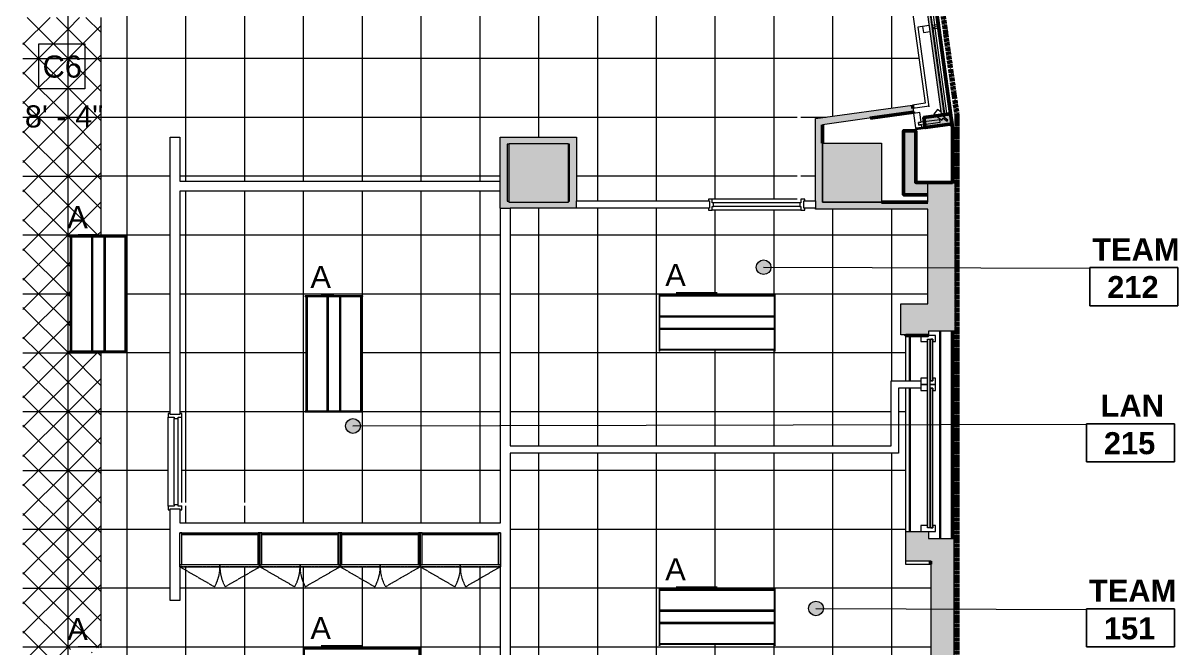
# Model space of a CAD drawing. Header units: inches. Extents: x 842 to 2283, y -56 to 1824.
# Drawn here: x 1799.1 to 2270.3, y 337.1 to 592 of the extents above; entities that cross this region are included whole.
import ezdxf

# ---------------------------------------------------------------- set-up
doc = ezdxf.new("R2010")
doc.units = ezdxf.units.IN
doc.header["$MEASUREMENT"] = 0
for name, pattern in [('Dash', [0.25, 0.125, -0.125]), ('Hidden', [0.28125, 0.1875, -0.09375]), ('IMPORT-Orbis_BB$0$TI_Grid_E957150$0$PROPERTY _2_', [1.546875, 1.3125, -0.046875, 0.046875, -0.046875, 0.046875, -0.046875])]:
    doc.linetypes.add(name, pattern=pattern)
for name, color, linetype, lineweight in [('A-AREA-IDEN', 2, 'Continuous', 9), ('A-CLNG', 13, 'Continuous', 13), ('A-CLNG-IDEN', 151, 'Continuous', 9), ('A-CLNG-PATT', 13, 'Continuous', 13), ('A-DOOR', 31, 'Continuous', 13), ('A-GLAZ-CURT', 52, 'Continuous', 9), ('A-WALL', 113, 'Continuous', 9), ('A-WALL-PATT', 111, 'Continuous', 13), ('E-LITE-EQPM', 33, 'Continuous', 9), ('E-LITE-EQPM-IDEN', 33, 'Continuous', 9), ('I-WALL', 2, 'Continuous', 13), ('Orbis - Background_dwg', 8, 'Continuous', 9), ('Orbis_BB$0$A-Flor-Spcl', 7, 'Continuous', 9), ('Orbis_BB$0$A-Glaz-Assm', 10, 'Continuous', 20), ('Orbis_BB$0$A-Glaz-Assm-Blow', 250, 'Continuous', 13), ('Orbis_BB$0$A-Glaz-Assm-Glaz', 10, 'Continuous', 20), ('Orbis_BB$0$A-Wall-Exst', 7, 'Continuous', 9), ('Orbis_BB$0$TI_ARCH-02_E957150$0$A-Wall-Blow', 90, 'Continuous', 30), ('Orbis_BB$0$TI_Grid_E957150$0$C-Prop', 130, 'IMPORT-Orbis_BB$0$TI_Grid_E957150$0$PROPERTY _2_', 70), ('Orbis_BB$0$TI_Grid_E957150$0$S-P2-WALL-CONC', 50, 'Continuous', 50), ('Q-CASE', 31, 'Continuous', 9), ('Q-CASE-HDLN', 31, 'Dash', 9), ('S-COLS', 52, 'Continuous', 13)]:
    doc.layers.add(name, color=color, linetype=linetype, lineweight=lineweight)
doc.styles.add('Arial', font='arial.ttf', dxfattribs={"height": 9})
doc.styles.add('Swis721 Lt BT', font='swissl.ttf', dxfattribs={"height": 9})
doc.styles.add('Swis721 Lt BT_B', font='', dxfattribs={"height": 9})
doc.styles.get('Swis721 Lt BT_B').set_extended_font_data('Swis721 Lt BT', bold=True)

# ---------------------------------------------------------------- blocks, each defined once
blk = doc.blocks.new('Concrete-Rectangular-Column - 24 x 24-6914337-Level XX  RCP')
at = {"layer": 'S-COLS', "lineweight": 9}
blk.add_hatch(color=7, dxfattribs=at).paths.add_polyline_path([(-12, -7.24), (-12, -12), (12, -12), (12, 12), (-12, 12)], flags=0)
at = {"layer": 'S-COLS', "color": 8, "lineweight": 20}
for p, q in [((-12, 12), (12, 12)), ((-12, -12), (-12, 12)), ((12, 12), (12, -12)), ((12, -12), (-12, -12))]:
    blk.add_line(p, q, dxfattribs=at)
blk = doc.blocks.new('Door - Single - Solid Door-7305035-Level XX  RCP')
at = {"layer": 'A-DOOR', "lineweight": 9}
for p, q in [((-14.13, 2.66), (-15.63, 2.66)), ((-15.63, 2.66), (-15.63, 1.91)), ((-14.13, 2.66), (22.12, 2.66)), ((-14.13, 0.16), (-14.13, 2.66)), ((-13.63, 0.16), (-14.13, 0.16)), ((-13.63, 0.16), (21.62, 0.16)), ((-13.63, -1.34), (-13.63, 0.16)), ((21.62, 0.16), (21.62, -1.34)), ((22.12, 0.16), (21.62, 0.16)), ((22.12, 2.66), (22.12, 0.16)), ((23.62, 2.66), (22.12, 2.66)), ((23.62, 1.91), (23.62, 2.66)), ((-15.63, -2.09), (-15.63, -2.84)), ((-15.63, -2.84), (-14.13, -2.84)), ((-14.13, -1.34), (-13.63, -1.34)), ((-14.13, -2.84), (-14.13, -1.34)), ((-14.13, -2.84), (-14.01, -2.84)), ((-13.63, -1.34), (21.62, -1.34)), ((-12.63, -2.84), (22.12, -2.84)), ((21.62, -1.34), (22.12, -1.34)), ((22.12, -1.34), (22.12, -2.84)), ((22.12, -2.84), (23.62, -2.84)), ((23.62, -2.84), (23.62, -2.09))]:
    blk.add_line(p, q, dxfattribs=at)
blk = doc.blocks.new('Door - Single - Solid Door-6976162-Level XX  RCP')
at = {"layer": 'A-DOOR', "lineweight": 9}
for p, q in [((-14.13, 2.16), (-15.63, 2.16)), ((-15.63, 2.16), (-15.63, 1.41)), ((-14.13, 2.16), (22.12, 2.16)), ((-14.13, 0.66), (-14.13, 2.16)), ((-13.63, 0.66), (-14.13, 0.66)), ((-13.63, 0.66), (21.62, 0.66)), ((-13.63, -0.84), (-13.63, 0.66)), ((21.62, 0.66), (21.62, -0.84)), ((22.12, 0.66), (21.62, 0.66)), ((22.12, 2.16), (22.12, 0.66)), ((23.62, 2.16), (22.12, 2.16)), ((23.62, 1.41), (23.62, 2.16)), ((-15.63, -1.59), (-15.63, -2.34)), ((-15.63, -2.34), (-14.13, -2.34)), ((-14.13, -0.84), (-13.63, -0.84)), ((-14.13, -2.34), (-14.13, -0.84)), ((-14.13, -2.34), (-14.01, -2.34)), ((-13.63, -0.84), (21.62, -0.84)), ((-12.63, -2.34), (22.12, -2.34)), ((21.62, -0.84), (22.12, -0.84)), ((22.12, -0.84), (22.12, -2.34)), ((22.12, -2.34), (23.62, -2.34)), ((23.62, -2.34), (23.62, -1.59))]:
    blk.add_line(p, q, dxfattribs=at)
blk = doc.blocks.new('System Panel - Glazed-7329274-Level XX  RCP')
at = {"layer": 'A-GLAZ-CURT'}
blk.add_hatch(color=7, dxfattribs=at).paths.add_polyline_path([(90.81, -1.75), (90.81, -0.75), (-90.81, -0.75), (-90.81, -1.75), (57.1, -1.75)], flags=0)
at = {"layer": 'A-GLAZ-CURT', "color": 8, "lineweight": 20}
for p, q in [((-90.81, -1.75), (-90.81, -0.75)), ((-90.81, -0.75), (90.81, -0.75)), ((90.81, -1.75), (-90.81, -1.75)), ((90.81, -0.75), (90.81, -1.75))]:
    blk.add_line(p, q, dxfattribs=at)
blk = doc.blocks.new('System Panel - Glazed-7329275-Level XX  RCP')
at = {"layer": 'A-GLAZ-CURT'}
blk.add_hatch(color=7, dxfattribs=at).paths.add_polyline_path([(38.5, -1.375), (38.5, -0.75), (-38.5, -0.75), (-38.5, -1.75), (38.5, -1.75)], flags=0)
at = {"layer": 'A-GLAZ-CURT', "color": 8, "lineweight": 20}
for p, q in [((-38.5, -1.75), (-38.5, -0.75)), ((-38.5, -0.75), (38.5, -0.75)), ((38.5, -1.75), (-38.5, -1.75)), ((38.5, -0.75), (38.5, -1.75))]:
    blk.add_line(p, q, dxfattribs=at)
blk = doc.blocks.new('CW Cupbd Ohead - 23_5_h x 13 7_8_d - 2 Doors - 1 Shelf-7492704-Level XX  RCP')
at = {"layer": 'Q-CASE'}
for p, q in [((2.75, -2.36), (2, -2.36)), ((2, -15.45), (2, -2.36)), ((2.75, -15.45), (2.75, -2.36)), ((2.75, -3.11), (2.75, -2.36)), ((2.75, -2.36), (33.94, -2.36)), ((33.94, -3.11), (2.75, -3.11)), ((2.75, -15.45), (2.75, -3.11)), ((2.75, -3.11), (33.94, -3.11)), ((34.69, -2.36), (33.94, -2.36)), ((33.94, -15.45), (33.94, -2.36)), ((33.94, -2.36), (33.94, -3.11)), ((33.94, -3.11), (33.94, -15.45)), ((34.69, -2.36), (34.69, -15.45)), ((18.34, -15.45), (2, -15.45)), ((2, -16.24), (2, -15.45)), ((2, -15.45), (2.75, -15.45)), ((2, -16.24), (18.34, -16.24)), ((33.94, -15.45), (2.75, -15.45)), ((18.34, -16.24), (18.34, -15.45)), ((34.69, -15.45), (18.34, -15.45)), ((18.34, -15.45), (18.34, -16.24)), ((18.34, -16.24), (34.69, -16.24)), ((33.94, -15.45), (34.69, -15.45)), ((34.69, -15.45), (34.69, -16.24))]:
    blk.add_line(p, q, dxfattribs=at)
at = {"layer": 'Q-CASE', "linetype": 'Hidden'}
for p, q in [((2, -16.24), (16.15, -24.41)), ((34.69, -16.24), (20.53, -24.41))]:
    blk.add_line(p, q, dxfattribs=at)
for centre, start, end in [((2, -16.24), 330, 0.5), ((34.69, -16.24), 179.5, 210)]:
    blk.add_arc(centre, 16.35, start, end, dxfattribs=at)
at = {"layer": 'Q-CASE-HDLN'}
for p, q in [((2, -16.24), (2, -2.36)), ((2, -2.36), (34.69, -2.36)), ((34.69, -2.36), (34.69, -16.24)), ((34.69, -16.24), (2, -16.24))]:
    blk.add_line(p, q, dxfattribs=at)
blk = doc.blocks.new('L-Recessed-Axis-Day-Acrylic - 2 x 4-V4-Level XX  RCP')
at = {"layer": 'E-LITE-EQPM'}
for p, q in [((-23.7, 11.7), (-23.34, 11.7)), ((-23.7, 11.64), (-23.7, 11.7)), ((-23.7, 11.7), (-23.7, 11.64)), ((-23.7, 11.64), (-23.7, -11.64)), ((-23.34, 11.64), (-23.34, 11.7)), ((-23.34, 11.7), (-23.34, 11.64)), ((-23.34, -11.64), (-23.34, 11.64)), ((-23.34, 11.28), (23.34, 11.28)), ((-23.34, 10.88), (23.34, 10.88)), ((23.34, 11.7), (23.7, 11.7)), ((23.34, 11.64), (23.34, 11.7)), ((23.34, 11.7), (23.34, 11.64)), ((23.34, 11.64), (23.34, -11.64)), ((23.7, 11.64), (23.7, 11.7)), ((23.7, 11.7), (23.7, 11.64)), ((23.7, -11.64), (23.7, 11.64)), ((-23.34, 2.76), (23.34, 2.76)), ((-23.34, 2.47), (23.34, 2.47)), ((-23.34, 2.43), (23.34, 2.43)), ((-23.34, 2.29), (23.34, 2.29)), ((-23.34, -2.29), (23.34, -2.29)), ((-23.34, -2.43), (23.34, -2.43)), ((-23.34, -2.47), (23.34, -2.47)), ((-23.34, -2.76), (23.34, -2.76)), ((-23.7, -11.64), (-23.7, -11.7)), ((-23.7, -11.7), (-23.7, -11.64)), ((-23.34, -11.7), (-23.7, -11.7)), ((-23.34, -10.88), (23.34, -10.88)), ((23.34, -11.28), (-23.34, -11.28)), ((-23.34, -11.64), (-23.34, -11.7)), ((-23.34, -11.7), (-23.34, -11.64)), ((23.34, -11.64), (23.34, -11.7)), ((23.34, -11.7), (23.34, -11.64)), ((23.7, -11.7), (23.34, -11.7)), ((23.7, -11.64), (23.7, -11.7)), ((23.7, -11.7), (23.7, -11.64))]:
    blk.add_line(p, q, dxfattribs=at)
blk = doc.blocks.new('L-Recessed-Axis-Day-Acrylic - 2 x 4-V5-Level XX  RCP')
at = {"layer": 'E-LITE-EQPM'}
for p, q in [((-23.7, 11.7), (-23.34, 11.7)), ((-23.7, 11.64), (-23.7, 11.7)), ((-23.7, 11.7), (-23.7, 11.64)), ((-23.7, 11.64), (-23.7, -11.64)), ((-23.34, 11.64), (-23.34, 11.7)), ((-23.34, 11.7), (-23.34, 11.64)), ((-23.34, -11.64), (-23.34, 11.64)), ((-23.34, 11.28), (23.34, 11.28)), ((-23.34, 10.88), (23.34, 10.88)), ((23.34, 11.7), (23.7, 11.7)), ((23.34, 11.64), (23.34, 11.7)), ((23.34, 11.7), (23.34, 11.64)), ((23.34, 11.64), (23.34, -11.64)), ((23.7, 11.64), (23.7, 11.7)), ((23.7, 11.7), (23.7, 11.64)), ((23.7, -11.64), (23.7, 11.64)), ((-23.34, 2.76), (23.34, 2.76)), ((-23.34, 2.47), (23.34, 2.47)), ((-23.34, 2.43), (23.34, 2.43)), ((-23.34, 2.29), (23.34, 2.29)), ((-23.34, -2.29), (23.34, -2.29)), ((-23.34, -2.43), (23.34, -2.43)), ((-23.34, -2.47), (23.34, -2.47)), ((-23.34, -2.76), (23.34, -2.76)), ((-23.7, -11.64), (-23.7, -11.7)), ((-23.7, -11.7), (-23.7, -11.64)), ((-23.34, -11.7), (-23.7, -11.7)), ((-23.34, -10.88), (23.34, -10.88)), ((23.34, -11.28), (-23.34, -11.28)), ((-23.34, -11.64), (-23.34, -11.7)), ((-23.34, -11.7), (-23.34, -11.64)), ((23.34, -11.64), (23.34, -11.7)), ((23.34, -11.7), (23.34, -11.64)), ((23.7, -11.7), (23.34, -11.7)), ((23.7, -11.64), (23.7, -11.7)), ((23.7, -11.7), (23.7, -11.64))]:
    blk.add_line(p, q, dxfattribs=at)
blk = doc.blocks.new('Orbis - Background_dwg_Orbis_BB-7347761-Level XX  RCP')
at = {"layer": 'Orbis_BB$0$A-Wall-Exst'}
h = blk.add_hatch(color=256, dxfattribs=at)
h.paths.add_polyline_path([(12867.66, 1270.54), (12876.66, 1270.54), (12876.66, 1270.83), (12867.66, 1270.83)], flags=0)
h.paths.add_polyline_path([(12833.59, 1324.84), (12876.54, 1324.84), (12876.54, 1324.91), (12833.66, 1324.92), (12833.66, 1356.45), (12833.58, 1356.44), (12833.58, 1324.84)], flags=0)
h.paths.add_polyline_path([(12876.54, 1327.91), (12876.54, 1332.83), (12886.66, 1332.83), (12886.66, 1332.91), (12871.66, 1332.91), (12871.66, 1353.98), (12866.66, 1353.98), (12866.66, 1327.91), (12871.66, 1327.91)], flags=0)
h.paths.add_polyline_path([(12875.54, 1355.32), (12886.44, 1356.81), (12885.88, 1360.89), (12874.98, 1359.4), (12875.34, 1356.81)], flags=0)
h.paths.add_polyline_path([(12852.98, 1359.17), (12870.71, 1361.62), (12870.7, 1361.66), (12857.45, 1359.8)], flags=0)
h = blk.add_hatch(color=256, dxfattribs=at)
h.paths.add_polyline_path([(12705.24, 1325.28), (12705.76, 1325.28), (12705.76, 1348.47), (12704.97, 1348.47), (12704.97, 1325.28)], flags=0)
h.paths.add_polyline_path([(12730.35, 1325.28), (12730.35, 1348.47), (12729.76, 1348.47), (12729.76, 1325.28)], flags=0)
h = blk.add_hatch(color=256, dxfattribs=at)
h.paths.add_polyline_path([(12833.66, 1027.91), (12851.41, 1027.91), (12851.41, 1028.04), (12831.79, 1028.04), (12831.79, 1027.91)], flags=0)
h.paths.add_polyline_path([(12852.41, 1027.91), (12853.66, 1027.91), (12853.66, 1028.04), (12852.41, 1028.04)], flags=0)
h.paths.add_polyline_path([(12835.54, 1031.79), (12846.54, 1031.79), (12846.54, 1031.91), (12835.66, 1031.91), (12835.66, 1098.91), (12835.54, 1098.91), (12835.54, 1031.91)], flags=0)
h.paths.add_polyline_path([(12877.89, 1075.91), (12886.66, 1075.91), (12886.66, 1087.97), (12853.79, 1087.97), (12853.79, 1087.91), (12868.66, 1087.91), (12868.66, 1075.91), (12870.46, 1075.91)], flags=0)
h.paths.add_polyline_path([(12853.66, 1092.85), (12877.89, 1092.85), (12877.89, 1092.91), (12846.66, 1092.91), (12846.66, 1092.85), (12846.94, 1092.85)], flags=0)
h.paths.add_polyline_path([(12877.89, 1177.28), (12877.89, 1178.41), (12877.66, 1178.41), (12877.66, 1177.28), (12877.75, 1177.28)], flags=0)
at = {"layer": 'Orbis_BB$0$A-Flor-Spcl', "flags": 128}
blk.add_lwpolyline([(12730.35, 1332.16), (12730.16, 1332.16), (12730.16, 1341.66), (12730.35, 1341.66)], dxfattribs=at)
at = {"layer": 'Orbis_BB$0$A-Glaz-Assm'}
for p, q in [((12877.16, 1396.91), (12874.44, 1396.54)), ((12874.78, 1394.06), (12877.5, 1394.43)), ((12881.99, 1361.64), (12880.55, 1362.73)), ((12873.66, 1250.54), (12876.41, 1250.54)), ((12876.41, 1250.54), (12873.66, 1250.54))]:
    blk.add_line(p, q, dxfattribs=at)
at = {"layer": 'Orbis_BB$0$A-Glaz-Assm', "flags": 128}
for points in [[(12877.16, 1396.91), (12874.44, 1396.54), (12874.78, 1394.06)], [(12874.44, 1396.54), (12874.78, 1394.06), (12877.5, 1394.43)], [(12878.49, 1394.57), (12878.74, 1394.6), (12878.61, 1395.59), (12880.59, 1395.86), (12880.52, 1396.36), (12878.54, 1396.09), (12878.4, 1397.08), (12878.15, 1397.04)], [(12878.49, 1394.57), (12878.74, 1394.6), (12878.61, 1395.59), (12880.59, 1395.86), (12880.52, 1396.36), (12878.54, 1396.09), (12878.4, 1397.08), (12878.15, 1397.04)], [(12881.99, 1361.65), (12880.56, 1362.74), (12879.04, 1360.75)], [(12880.55, 1362.73), (12879.04, 1360.74), (12882.23, 1358.32), (12882.83, 1359.12), (12884.42, 1357.91), (12884.73, 1358.31), (12883.13, 1359.52), (12883.74, 1360.32), (12882.86, 1360.98)], [(12879.04, 1360.75), (12882.23, 1358.33), (12882.83, 1359.13), (12884.43, 1357.92), (12884.73, 1358.32), (12883.14, 1359.53), (12883.74, 1360.32), (12882.87, 1360.98)], [(12873.66, 1270.54), (12873.66, 1268.04), (12876.41, 1268.04)], [(12877.41, 1268.04), (12877.66, 1268.04), (12877.66, 1269.04), (12878.66, 1269.04), (12878.66, 1268.04), (12879.66, 1268.04), (12879.66, 1270.54), (12873.66, 1270.54)], [(12876.41, 1253.04), (12873.66, 1253.04), (12873.66, 1251.96)], [(12873.66, 1248.96), (12873.66, 1248.04), (12876.41, 1248.04)], [(12877.41, 1250.54), (12879.66, 1250.54), (12879.66, 1253.04), (12878.66, 1253.04), (12878.66, 1252.04), (12877.66, 1252.04), (12877.66, 1253.04), (12877.41, 1253.04)], [(12877.41, 1248.04), (12877.66, 1248.04), (12877.66, 1249.04), (12878.66, 1249.04), (12878.66, 1248.04), (12879.66, 1248.04), (12879.66, 1250.54), (12877.41, 1250.54)], [(12876.41, 1193.04), (12873.66, 1193.04), (12873.66, 1190.54)], [(12876.79, 1190.54), (12879.66, 1190.54), (12879.66, 1193.04), (12878.66, 1193.04), (12878.66, 1192.04), (12877.66, 1192.04), (12877.66, 1193.04), (12877.41, 1193.04)]]:
    blk.add_lwpolyline(points, dxfattribs=at)
blk.add_lwpolyline([(12870.78, 1361.1), (12871.59, 1355.16), (12874.07, 1355.5), (12873.94, 1356.49), (12872.94, 1356.35), (12872.81, 1357.34), (12873.8, 1357.48), (12873.26, 1361.44)], close=True, dxfattribs=at)
at = {"layer": 'Orbis_BB$0$A-Glaz-Assm-Blow'}
for p, q in [((12877.13, 1363.99), (12870.51, 1363.08)), ((12870.7, 1361.66), (12870.78, 1361.1)), ((12874.07, 1355.5), (12886.15, 1357.15))]:
    blk.add_line(p, q, dxfattribs=at)
at = {"layer": 'Orbis_BB$0$A-Glaz-Assm-Blow', "flags": 128}
for points in [[(12878.4, 1397.08), (12880.38, 1397.35), (12880.52, 1396.36), (12872.44, 1455.31)], [(12874.44, 1396.54), (12872.46, 1396.26), (12876.92, 1363.7)], [(12881.13, 1391.9), (12880.59, 1395.86), (12885.93, 1356.86)]]:
    blk.add_lwpolyline(points, dxfattribs=at)
at = {"layer": 'Orbis_BB$0$A-Glaz-Assm-Glaz', "flags": 128}
for points in [[(12870.46, 1455.04), (12878.54, 1396.09), (12879.53, 1396.22), (12871.45, 1455.17)], [(12878.61, 1395.59), (12883.34, 1361.05), (12884.33, 1361.18), (12879.6, 1395.73)], [(12881.42, 1358.52), (12872.81, 1357.34), (12872.94, 1356.35), (12881.55, 1357.53)], [(12877.66, 1269.04), (12877.66, 1252.04), (12878.66, 1252.04), (12878.66, 1269.04)], [(12877.66, 1249.04), (12877.66, 1192.04), (12878.66, 1192.04), (12878.66, 1249.04)]]:
    blk.add_lwpolyline(points, close=True, dxfattribs=at)
at = {"layer": 'Orbis_BB$0$A-Wall-Exst', "color": 50, "lineweight": 50}
for p, q in [((12870.51, 1363.08), (12870.31, 1364.51)), ((12833.66, 1348.91), (12833.66, 1356.46)), ((12876.54, 1324.91), (12857.66, 1324.91)), ((12877.66, 1178.41), (12877.66, 1177.28))]:
    blk.add_line(p, q, dxfattribs=at)
at = {"layer": 'Orbis_BB$0$A-Wall-Exst', "color": 50, "lineweight": 50, "flags": 128}
for points in [[(12852.98, 1359.17), (12870.71, 1361.6), (12870.7, 1361.66)], [(12871.66, 1353.98), (12866.66, 1353.98), (12866.66, 1327.91), (12876.54, 1327.91)], [(12886.66, 1332.83), (12886.66, 1332.91), (12871.66, 1332.91), (12871.66, 1353.98)], [(12867.66, 1270.83), (12867.66, 1270.54), (12876.66, 1270.54), (12876.66, 1270.83)]]:
    blk.add_lwpolyline(points, dxfattribs=at)
blk.add_lwpolyline([(12886.44, 1356.81), (12885.88, 1360.89), (12874.98, 1359.4), (12875.54, 1355.32)], close=True, dxfattribs=at)
at = {"layer": 'Orbis_BB$0$TI_ARCH-02_E957150$0$A-Wall-Blow'}
for p, q in [((12881.66, 1187.66), (12881.66, 1272.2)), ((12886.66, 1272.2), (12886.66, 1187.66)), ((12869.16, 1270.54), (12869.16, 1251.96)), ((12869.16, 1248.96), (12869.16, 1190.54))]:
    blk.add_line(p, q, dxfattribs=at)
at = {"layer": 'Orbis_BB$0$TI_ARCH-02_E957150$0$A-Wall-Blow', "flags": 128}
blk.add_lwpolyline([(12886.66, 1332.83), (12886.66, 1332.91), (12871.66, 1332.91), (12871.66, 1354.66), (12886.46, 1356.69), (12860.96, 1542.83)], dxfattribs=at)
at = {"layer": 'Orbis_BB$0$TI_Grid_E957150$0$C-Prop', "flags": 128}
blk.add_lwpolyline([(12850.26, 2047.16), (12794.32, 2047.16), (12793.88, 2046.62), (12888.38, 1360.4), (12888.38, 796.17), (11550.5, 796.17)], dxfattribs=at)
at = {"layer": 'Orbis_BB$0$TI_Grid_E957150$0$S-P2-WALL-CONC'}
blk.add_line((12886.66, 1272.2), (12886.66, 1187.66), dxfattribs=at)
at = {"layer": 'Orbis_BB$0$TI_Grid_E957150$0$S-P2-WALL-CONC', "flags": 128}
blk.add_lwpolyline([(12860.96, 1542.83), (12886.66, 1355.2), (12886.66, 1332.83)], dxfattribs=at)
blk = doc.blocks.new('Orbis - Background_dwg-7329766-Level XX  RCP')
blk.add_blockref('Orbis - Background_dwg_Orbis_BB-7347761-Level XX  RCP', (-10708.29, -805.94))
blk = doc.blocks.new('Room Tag - Room Name and Number-3379422-Level XX  RCP')
at = {"layer": 'A-AREA-IDEN'}
for p, q in [((-0.1881, -0.1636), (-0.1881, -0.0018)), ((-0.1881, -0.0018), (0.1869, -0.0018)), ((0.1869, -0.0018), (-0.1881, -0.0018)), ((-0.1881, -0.0018), (-0.1881, -0.1636)), ((0.1869, -0.0018), (0.1869, -0.1636)), ((0.1869, -0.1636), (0.1869, -0.0018)), ((0.1869, -0.1636), (-0.1881, -0.1636)), ((-0.1881, -0.1636), (0.1869, -0.1636))]:
    blk.add_line(p, q, dxfattribs=at)

msp = doc.modelspace()

# ---------------------------------------------------------------- hatches: boundary and pattern name
at = {"layer": 'A-AREA-IDEN'}
h = msp.add_hatch(color=256, dxfattribs=at)
edge = h.paths.add_edge_path(flags=0)
edge.add_arc((2101.29, 492.41), 3, 0, 360)
h = msp.add_hatch(color=256, dxfattribs=at)
edge = h.paths.add_edge_path(flags=0)
edge.add_arc((1933.74, 427.65), 3, 0, 360)
h = msp.add_hatch(color=256, dxfattribs=at)
edge = h.paths.add_edge_path(flags=0)
edge.add_arc((2122.65, 353.23), 3, 0, 360)
at = {"layer": 'A-CLNG-PATT'}
h = msp.add_hatch(dxfattribs=at)
h.set_pattern_fill('FP1_10', color=256, style=0, pattern_type=2)
h.set_pattern_definition([(90, (1985.56, 721.602), (24, -1e-15), []), (0, (1985.56, 721.602), (0, -24), [])])
h.paths.add_polyline_path([(2110.89, 234.59), (2123.49, 234.59), (2123.49, 281.09), (2119.12, 281.09), (2119.12, 280.34), (2079.87, 280.34), (2079.87, 281.09), (1859.09, 281.09), (1859.09, 310.09), (1863.09, 310.09), (1863.09, 285.09), (1993.69, 285.09), (1993.69, 319.97), (1993.88, 319.97), (1993.88, 370.23), (1863.09, 370.23), (1863.09, 356.41), (1859.09, 356.41), (1859.09, 393.47), (1858.34, 393.47), (1858.34, 432.72), (1859.09, 432.72), (1859.09, 545.46), (1863.09, 545.46), (1863.09, 527.44), (1993.81, 527.44), (1993.81, 545.41), (2024.93, 545.41), (2024.93, 519.47), (2078.78, 519.47), (2078.78, 520.22), (2115.03, 520.22), (2115.03, 556.22), (2116.41, 556.22), (2116.41, 520.22), (2118.03, 520.22), (2118.03, 519.47), (2122.41, 519.47), (2122.41, 553), (2167.25, 559.31), (2142.49, 735.46), (2141.87, 735.37), (2132.97, 798.75), (2133.59, 798.84), (2115.19, 929.77), (2080.87, 929.78), (2080.87, 930.77), (1993.48, 930.77), (1993.48, 933.77), (1993.87, 933.77), (1993.87, 958.77), (1796.84, 958.77), (1796.84, 885.48), (1799.09, 885.48), (1799.09, 594.23), (1830.81, 594.23), (1830.81, 505.14), (1841.44, 505.14), (1841.44, 504.78), (1841.08, 504.78), (1841.08, 458.1), (1841.44, 458.1), (1841.44, 457.74), (1830.81, 457.74), (1830.81, 337.14), (1841.44, 337.14), (1841.44, 336.78), (1841.08, 336.78), (1841.08, 290.1), (1841.44, 290.1), (1841.44, 289.74), (1830.81, 289.74), (1830.81, 234.59), (2015.75, 234.59), (2015.75, 235.34), (2055, 235.34), (2055, 234.59), (2080.95, 234.59)], flags=0)
h.paths.add_polyline_path([(2057.07, 241.89), (2056.71, 241.89), (2056.71, 242.25), (2010.03, 242.25), (2010.03, 241.89), (2009.67, 241.89), (2009.67, 265.17), (2010.03, 265.17), (2010.03, 264.81), (2056.71, 264.81), (2056.71, 265.17), (2057.07, 265.17), (2057.07, 242.26)], flags=0)
h.paths.add_polyline_path([(1913.07, 241.89), (1912.71, 241.89), (1912.71, 242.25), (1866.03, 242.25), (1866.03, 241.89), (1865.67, 241.89), (1865.67, 265.17), (1866.03, 265.17), (1866.03, 264.81), (1912.71, 264.81), (1912.71, 265.17), (1913.07, 265.17), (1913.07, 242.26)], flags=0)
h.paths.add_polyline_path([(2010.03, 250.77), (2056.71, 250.77), (2056.71, 251.06), (2010.03, 251.06)], flags=0)
h.paths.add_polyline_path([(1897.09, 250.77), (1912.71, 250.77), (1912.71, 251.06), (1866.03, 251.06), (1866.03, 250.77), (1891.2, 250.77)], flags=0)
h.paths.add_polyline_path([(2036.89, 256), (2056.71, 256), (2056.71, 256.29), (2010.03, 256.29), (2010.03, 256), (2026.31, 256)], flags=0)
h.paths.add_polyline_path([(1898.99, 256), (1912.71, 256), (1912.71, 256.29), (1866.03, 256.29), (1866.03, 256), (1891.2, 256)], flags=0)
h.paths.add_polyline_path([(1996.57, 283.97), (2020.19, 283.97), (2020.19, 285.97), (1996.57, 285.97), (1996.57, 284.09)], flags=0)
h.paths.add_polyline_path([(2123.49, 284.09), (2123.49, 320.41), (2169.6, 320.41), (2169.6, 371.34), (2159.2, 371.34), (2159.2, 443.03), (2156.37, 443.03), (2156.37, 416.5), (1997.88, 416.5), (1997.88, 319.97), (2023.07, 319.97), (2023.07, 284.09), (2079.87, 284.09), (2079.87, 284.84), (2116.12, 284.84), (2116.12, 320.84), (2117.49, 320.84), (2117.49, 284.84), (2119.12, 284.84), (2119.12, 284.09)], flags=0)
h.paths.add_polyline_path([(1832.27, 290.1), (1832.56, 290.1), (1832.56, 336.78), (1832.27, 336.78), (1832.27, 297.64)], flags=0)
h.paths.add_polyline_path([(1961, 314.22), (1960.64, 314.22), (1960.64, 314.58), (1913.96, 314.58), (1913.96, 314.22), (1913.6, 314.22), (1913.6, 337.5), (1913.96, 337.5), (1913.96, 337.14), (1960.64, 337.14), (1960.64, 337.5), (1961, 337.5), (1961, 314.63)], flags=0)
h.paths.add_polyline_path([(1997.88, 315.97), (2020.19, 315.97), (2020.19, 317.09), (1996.57, 317.09), (1996.57, 315.97)], flags=0)
h.paths.add_polyline_path([(1952.31, 323.1), (1960.64, 323.1), (1960.64, 323.39), (1913.96, 323.39), (1913.96, 323.1), (1941.74, 323.1)], flags=0)
h.paths.add_polyline_path([(1941.74, 328.34), (1960.64, 328.34), (1960.64, 328.62), (1913.96, 328.62), (1913.96, 328.34), (1931.16, 328.34)], flags=0)
h.paths.add_polyline_path([(2105.64, 338.22), (2105.61, 338.58), (2058.96, 338.58), (2058.96, 338.22), (2058.6, 338.22), (2058.6, 361.5), (2058.96, 361.5), (2058.96, 361.14), (2105.64, 361.14), (2105.64, 361.5), (2106, 361.5), (2106, 338.22)], flags=0)
h.paths.add_polyline_path([(2068.6, 347.1), (2105.64, 347.1), (2105.64, 347.39), (2058.96, 347.39), (2058.96, 347.1)], flags=0)
h.paths.add_polyline_path([(2068.6, 352.34), (2105.64, 352.34), (2105.64, 352.62), (2058.96, 352.62), (2058.96, 352.34)], flags=0)
h.paths.add_polyline_path([(1863.84, 388.1), (1993.88, 388.1), (1993.88, 516.47), (1993.81, 516.47), (1993.81, 523.44), (1863.09, 523.44), (1863.09, 432.72), (1863.84, 432.72), (1863.84, 396.47), (1899.84, 396.47), (1899.84, 395.09), (1863.84, 395.09), (1863.84, 393.47), (1863.09, 393.47), (1863.09, 388.1), (1863.67, 388.1)], flags=0)
h.paths.add_polyline_path([(1998.3, 419.5), (2153.37, 419.5), (2153.37, 446.03), (2159.2, 446.03), (2159.2, 464.89), (2157.25, 464.89), (2157.25, 477.52), (2168.25, 477.52), (2168.25, 516.03), (2122.41, 516.03), (2122.41, 516.47), (2118.03, 516.47), (2118.03, 515.72), (2078.78, 515.72), (2078.78, 516.47), (1997.88, 516.47), (1997.88, 419.5)], flags=0)
h.paths.add_polyline_path([(1925.1, 433.4), (1914.24, 433.4), (1914.24, 433.76), (1914.6, 433.76), (1914.6, 480.44), (1914.24, 480.44), (1914.24, 480.8), (1937.52, 480.8), (1937.52, 480.44), (1937.16, 480.44), (1937.16, 433.76), (1937.52, 433.76), (1937.52, 433.4), (1926.65, 433.4)], flags=0)
h.paths.add_polyline_path([(1923.12, 433.76), (1923.4, 433.76), (1923.4, 480.44), (1923.12, 480.44), (1923.12, 436.06)], flags=0)
h.paths.add_polyline_path([(1928.35, 433.76), (1928.64, 433.76), (1928.64, 480.44), (1928.35, 480.44), (1928.35, 436.06)], flags=0)
h.paths.add_polyline_path([(1832.27, 458.1), (1832.56, 458.1), (1832.56, 504.78), (1832.27, 504.78), (1832.27, 463.75)], flags=0)
h.paths.add_polyline_path([(2105.64, 458.22), (2105.61, 458.58), (2058.96, 458.58), (2058.96, 458.22), (2058.6, 458.22), (2058.6, 481.5), (2058.96, 481.5), (2058.96, 481.14), (2105.64, 481.14), (2105.64, 481.5), (2106, 481.5), (2106, 458.22)], flags=0)
h.paths.add_polyline_path([(2070.61, 467.1), (2105.64, 467.1), (2105.64, 467.39), (2058.96, 467.39), (2058.96, 467.1), (2068.6, 467.1)], flags=0)
h.paths.add_polyline_path([(2105.64, 472.34), (2105.64, 472.62), (2058.96, 472.62), (2058.96, 472.34), (2089.75, 472.34)], flags=0)
h.paths.add_polyline_path([(1796.09, 593.98), (1796.09, 710.48), (1776.42, 710.48), (1776.42, 593.98)], flags=0)
h.paths.add_polyline_path([(2082.22, 601.88), (2081.86, 601.88), (2081.86, 625.16), (2082.22, 625.16), (2082.22, 624.8), (2128.9, 624.8), (2128.9, 625.16), (2129.26, 625.16), (2129.26, 601.88), (2128.9, 601.88), (2128.9, 602.24), (2082.22, 602.24), (2082.22, 602.18)], flags=0)
h.paths.add_polyline_path([(2009.26, 601.88), (2008.9, 601.88), (2008.9, 602.24), (1962.22, 602.24), (1962.22, 601.88), (1961.86, 601.88), (1961.86, 625.16), (1962.22, 625.16), (1962.22, 624.8), (2008.9, 624.8), (2008.9, 625.16), (2009.26, 625.16), (2009.26, 602.18)], flags=0)
h.paths.add_polyline_path([(1841.86, 601.88), (1841.86, 625.16), (1842.22, 625.16), (1842.22, 624.8), (1888.9, 624.8), (1888.9, 625.16), (1889.26, 625.16), (1889.26, 601.88), (1888.9, 601.88), (1888.87, 602.24), (1842.22, 602.24), (1842.22, 601.88)], flags=0)
h.paths.add_polyline_path([(2089.75, 610.76), (2128.9, 610.76), (2128.9, 611.05), (2082.22, 611.05), (2082.22, 610.76)], flags=0)
h.paths.add_polyline_path([(2008.9, 610.76), (2008.9, 611.05), (1962.22, 611.05), (1962.22, 610.76), (2005.17, 610.76)], flags=0)
h.paths.add_polyline_path([(1846.58, 610.76), (1888.9, 610.76), (1888.87, 611.05), (1842.22, 611.05), (1842.22, 610.76)], flags=0)
h.paths.add_polyline_path([(2082.22, 615.99), (2128.9, 616.02), (2128.9, 616.28), (2082.22, 616.28), (2082.22, 616.02)], flags=0)
h.paths.add_polyline_path([(1993.82, 615.99), (2008.9, 616.02), (2008.9, 616.28), (1962.22, 616.28), (1962.22, 615.99), (1984.03, 615.99)], flags=0)
h.paths.add_polyline_path([(1846.58, 615.99), (1888.9, 616.02), (1888.87, 616.28), (1842.22, 616.28), (1842.22, 615.99)], flags=0)
h.paths.add_polyline_path([(2129.26, 673.88), (2128.9, 673.88), (2128.9, 674.24), (2082.22, 674.24), (2082.22, 673.88), (2081.86, 673.88), (2081.86, 697.16), (2082.22, 697.16), (2082.22, 696.8), (2128.9, 696.8), (2128.9, 697.16), (2129.26, 697.16), (2129.26, 674.29)], flags=0)
h.paths.add_polyline_path([(1961.86, 673.88), (1961.86, 697.16), (1962.22, 697.16), (1962.22, 696.8), (2008.9, 696.8), (2008.9, 697.16), (2009.26, 697.16), (2009.26, 673.88), (2008.9, 673.88), (2008.9, 674.24), (1962.22, 674.24), (1962.22, 673.88)], flags=0)
h.paths.add_polyline_path([(1841.86, 673.88), (1841.86, 697.16), (1842.22, 697.16), (1842.22, 696.8), (1888.9, 696.8), (1888.9, 697.16), (1889.26, 697.16), (1889.26, 673.88), (1888.9, 673.88), (1888.87, 674.24), (1842.22, 674.24), (1842.22, 673.88)], flags=0)
h.paths.add_polyline_path([(2110.89, 682.76), (2128.9, 682.76), (2128.9, 683.05), (2082.22, 683.05), (2082.22, 682.76), (2108.14, 682.76)], flags=0)
h.paths.add_polyline_path([(1962.22, 682.76), (2008.9, 682.76), (2008.9, 683.05), (1962.22, 683.05)], flags=0)
h.paths.add_polyline_path([(1878.3, 682.76), (1888.9, 682.76), (1888.87, 683.05), (1842.22, 683.05), (1842.22, 682.76), (1873.58, 682.76)], flags=0)
h.paths.add_polyline_path([(2107.57, 687.99), (2128.9, 687.99), (2128.9, 688.28), (2082.22, 688.28), (2082.22, 687.99), (2100.32, 687.99)], flags=0)
h.paths.add_polyline_path([(1993.83, 687.99), (2008.9, 687.99), (2008.9, 688.28), (1962.22, 688.28), (1962.22, 687.99), (1984.03, 687.99)], flags=0)
h.paths.add_polyline_path([(1846.58, 687.99), (1888.9, 687.99), (1888.87, 688.28), (1842.22, 688.28), (1842.22, 687.99)], flags=0)
h.paths.add_polyline_path([(1776.42, 713.48), (1796.09, 713.48), (1796.09, 834.48), (1776.42, 834.48), (1776.42, 717.98)], flags=0)
h.paths.add_polyline_path([(2128.9, 745.63), (2128.9, 745.99), (2082.22, 745.99), (2082.22, 745.63), (2081.86, 745.63), (2081.86, 768.91), (2082.22, 768.91), (2082.22, 768.55), (2128.9, 768.55), (2128.9, 768.91), (2129.26, 768.91), (2129.26, 745.63)], flags=0)
h.paths.add_polyline_path([(1888.9, 745.63), (1888.87, 745.99), (1842.22, 745.99), (1842.22, 745.63), (1841.86, 745.63), (1841.86, 768.91), (1842.22, 768.91), (1842.22, 768.55), (1888.9, 768.55), (1888.9, 768.91), (1889.26, 768.91), (1889.26, 745.63)], flags=0)
h.paths.add_polyline_path([(1962.22, 745.63), (1961.86, 745.63), (1961.86, 768.91), (1962.22, 768.91), (1962.22, 768.55), (2008.9, 768.55), (2008.9, 768.91), (2009.26, 768.91), (2009.26, 745.63), (2008.9, 745.63), (2008.87, 745.99), (1962.22, 745.99)], flags=0)
h.paths.add_polyline_path([(2128.9, 754.51), (2128.9, 754.8), (2082.22, 754.8), (2082.22, 754.51), (2118.55, 754.51)], flags=0)
h.paths.add_polyline_path([(1984.03, 754.51), (2008.9, 754.51), (2008.9, 754.8), (1962.22, 754.8), (1962.22, 754.51), (1962.88, 754.51)], flags=0)
h.paths.add_polyline_path([(1857.16, 754.51), (1888.9, 754.51), (1888.9, 754.8), (1842.22, 754.8), (1842.22, 754.51)], flags=0)
h.paths.add_polyline_path([(2099.68, 759.74), (2128.9, 759.74), (2128.9, 760.03), (2082.22, 760.03), (2082.22, 759.74), (2089.75, 759.74)], flags=0)
h.paths.add_polyline_path([(1878.3, 759.74), (1888.9, 759.74), (1888.9, 760.03), (1842.22, 760.03), (1842.22, 759.74), (1857.16, 759.74)], flags=0)
h.paths.add_polyline_path([(2005.17, 759.74), (2008.9, 759.74), (2008.9, 760.03), (1962.22, 760.03), (1962.22, 759.74), (1993.87, 759.74)], flags=0)
h.paths.add_polyline_path([(1961.86, 816.63), (1961.86, 839.91), (1962.22, 839.91), (1962.22, 839.55), (2008.9, 839.55), (2008.9, 839.91), (2009.26, 839.91), (2009.26, 816.63), (2008.9, 816.63), (2008.9, 816.99), (1962.22, 816.99), (1962.22, 816.63)], flags=0)
h.paths.add_polyline_path([(1841.86, 816.63), (1841.86, 839.91), (1842.22, 839.91), (1842.22, 839.55), (1888.9, 839.55), (1888.9, 839.91), (1889.26, 839.91), (1889.26, 816.63), (1888.9, 816.63), (1888.87, 816.99), (1842.22, 816.99), (1842.22, 816.63)], flags=0)
h.paths.add_polyline_path([(1962.22, 825.51), (2008.9, 825.51), (2008.9, 825.8), (1962.22, 825.8)], flags=0)
h.paths.add_polyline_path([(1842.22, 825.51), (1888.9, 825.51), (1888.9, 825.8), (1842.22, 825.8)], flags=0)
h.paths.add_polyline_path([(2005.17, 830.74), (2008.9, 830.74), (2008.9, 831.03), (1962.22, 831.03), (1962.22, 830.74), (1993.87, 830.74)], flags=0)
h.paths.add_polyline_path([(1842.22, 830.74), (1888.9, 830.74), (1888.9, 831.03), (1842.22, 831.03)], flags=0)
h.paths.add_polyline_path([(1796.09, 837.48), (1796.09, 878.48), (1776.42, 878.48), (1776.42, 837.48), (1786.44, 837.48)], flags=0)
h.paths.add_polyline_path([(1776.42, 885.48), (1795.84, 885.48), (1795.84, 958.77), (1776.42, 958.77), (1776.42, 892.48)], flags=0)
h.paths.add_polyline_path([(1962.22, 889.63), (1961.86, 889.63), (1961.86, 912.91), (1962.22, 912.91), (1962.22, 912.55), (2008.9, 912.55), (2008.9, 912.91), (2009.26, 912.91), (2009.26, 889.63), (2008.9, 889.63), (2008.9, 889.99), (1962.22, 889.99)], flags=0)
h.paths.add_polyline_path([(1889.26, 889.63), (1888.9, 889.63), (1888.87, 889.99), (1842.22, 889.99), (1842.22, 889.63), (1841.86, 889.63), (1841.86, 912.91), (1842.22, 912.91), (1842.22, 912.55), (1888.9, 912.55), (1888.9, 912.91), (1889.26, 912.91), (1889.26, 890.04)], flags=0)
h.paths.add_polyline_path([(1962.22, 898.51), (2008.9, 898.51), (2008.9, 898.8), (1962.22, 898.8)], flags=0)
h.paths.add_polyline_path([(1842.22, 898.51), (1888.9, 898.51), (1888.9, 898.8), (1842.22, 898.8)], flags=0)
h.paths.add_polyline_path([(1993.87, 903.74), (2008.9, 903.74), (2008.9, 904.03), (1962.22, 904.03), (1962.22, 903.74), (1993.87, 903.74)], flags=0)
h.paths.add_polyline_path([(1878.3, 903.74), (1888.9, 903.74), (1888.9, 904.03), (1842.22, 904.03), (1842.22, 903.74), (1857.16, 903.74)], flags=0)
h.paths.add_polyline_path([(2025.27, 933.77), (2080.87, 933.77), (2080.87, 934.77), (2080.98, 934.77), (2080.98, 958.77), (2022.88, 958.77), (2022.88, 933.77), (2024.93, 933.77)], flags=0)
h.paths.add_polyline_path([(2026.31, 961.77), (2080.98, 961.77), (2080.98, 964), (2109.81, 968.05), (2108.54, 977.09), (2108.61, 977.1), (2067.76, 1273.6), (1776.42, 1273.6), (1776.42, 961.77), (2022.88, 961.77)], flags=0)
h.paths.add_polyline_path([(1962.22, 1009.75), (1961.86, 1009.75), (1961.86, 1033.03), (1962.22, 1033.03), (1962.22, 1032.67), (2008.9, 1032.67), (2008.9, 1033.03), (2009.26, 1033.03), (2009.26, 1009.75), (2008.9, 1009.75), (2008.9, 1010.11), (1962.22, 1010.11)], flags=0)
h.paths.add_polyline_path([(1889.26, 1010.25), (1888.9, 1010.25), (1888.87, 1010.61), (1842.22, 1010.61), (1842.22, 1010.25), (1841.86, 1010.25), (1841.86, 1033.53), (1842.22, 1033.53), (1842.22, 1033.17), (1888.9, 1033.17), (1888.9, 1033.53), (1889.26, 1033.53), (1889.26, 1010.54)], flags=0)
h.paths.add_polyline_path([(1962.88, 1018.63), (2008.9, 1018.63), (2008.9, 1018.91), (1962.22, 1018.91), (1962.22, 1018.63)], flags=0)
h.paths.add_polyline_path([(1878.3, 1019.13), (1888.9, 1019.13), (1888.9, 1019.41), (1842.22, 1019.41), (1842.22, 1019.13), (1857.16, 1019.13)], flags=0)
h.paths.add_polyline_path([(1962.88, 1023.86), (2008.9, 1023.86), (2008.9, 1024.15), (1962.22, 1024.15), (1962.22, 1023.86)], flags=0)
h.paths.add_polyline_path([(1888.9, 1024.36), (1888.9, 1024.65), (1842.22, 1024.65), (1842.22, 1024.36), (1878.3, 1024.36)], flags=0)
h.paths.add_polyline_path([(1961.86, 1081.7), (1961.86, 1104.98), (1962.22, 1104.98), (1962.22, 1104.62), (2008.9, 1104.62), (2008.9, 1104.98), (2009.26, 1104.98), (2009.26, 1081.7), (2008.9, 1081.7), (2008.9, 1082.06), (1962.22, 1082.06), (1962.22, 1081.7)], flags=0)
h.paths.add_polyline_path([(1842.22, 1081.7), (1841.86, 1081.7), (1841.86, 1104.98), (1842.22, 1104.98), (1842.22, 1104.62), (1888.9, 1104.62), (1888.9, 1104.98), (1889.26, 1104.98), (1889.26, 1081.7), (1888.9, 1081.7), (1888.87, 1082.06), (1842.22, 1082.06)], flags=0)
h.paths.add_polyline_path([(1878.3, 1090.58), (1888.9, 1090.58), (1888.9, 1090.87), (1842.22, 1090.87), (1842.22, 1090.58), (1857.16, 1090.58)], flags=0)
h.paths.add_polyline_path([(2005.17, 1090.58), (2008.9, 1090.58), (2008.9, 1090.87), (1962.22, 1090.87), (1962.22, 1090.58), (1984.03, 1090.58)], flags=0)
h.paths.add_polyline_path([(2008.9, 1095.81), (2008.9, 1096.1), (1962.22, 1096.1), (1962.22, 1095.81), (2005.17, 1095.81)], flags=0)
h.paths.add_polyline_path([(1857.16, 1095.81), (1888.9, 1095.81), (1888.9, 1096.1), (1842.22, 1096.1), (1842.22, 1095.81)], flags=0)
h.paths.add_polyline_path([(2009.26, 1153.7), (2008.9, 1153.7), (2008.9, 1154.06), (1962.22, 1154.06), (1962.22, 1153.7), (1961.86, 1153.7), (1961.86, 1176.98), (1962.22, 1176.98), (1962.22, 1176.62), (2008.9, 1176.65), (2008.9, 1176.98), (2009.26, 1176.98), (2009.26, 1154.11)], flags=0)
h.paths.add_polyline_path([(1889.26, 1153.7), (1888.9, 1153.7), (1888.87, 1154.06), (1842.22, 1154.06), (1842.22, 1153.7), (1841.86, 1153.7), (1841.86, 1176.98), (1842.22, 1176.98), (1842.22, 1176.62), (1888.9, 1176.65), (1888.9, 1176.98), (1889.26, 1176.98), (1889.26, 1154.11)], flags=0)
h.paths.add_polyline_path([(1888.9, 1162.58), (1888.9, 1162.87), (1842.22, 1162.87), (1842.22, 1162.58), (1878.3, 1162.58)], flags=0)
h.paths.add_polyline_path([(1984.03, 1162.58), (2008.9, 1162.58), (2008.9, 1162.87), (1962.22, 1162.87), (1962.22, 1162.58), (1962.88, 1162.58)], flags=0)
h.paths.add_polyline_path([(1962.22, 1167.81), (2008.9, 1167.81), (2008.9, 1168.1), (1962.22, 1168.1)], flags=0)
h.paths.add_polyline_path([(1842.22, 1167.81), (1888.9, 1167.81), (1888.9, 1168.1), (1842.22, 1168.1)], flags=0)
h.paths.add_polyline_path([(1889.26, 1226.34), (1888.9, 1226.34), (1888.87, 1226.7), (1842.22, 1226.7), (1842.22, 1226.34), (1841.86, 1226.34), (1841.86, 1249.61), (1842.22, 1249.61), (1842.22, 1249.25), (1888.9, 1249.25), (1888.9, 1249.61), (1889.26, 1249.61), (1889.26, 1226.71)], flags=0)
h.paths.add_polyline_path([(1961.86, 1226.34), (1961.86, 1249.61), (1962.22, 1249.61), (1962.22, 1249.25), (2008.9, 1249.25), (2008.9, 1249.61), (2009.26, 1249.61), (2009.26, 1226.34), (2008.9, 1226.34), (2008.9, 1226.7), (1962.22, 1226.7), (1962.22, 1226.34)], flags=0)
h.paths.add_polyline_path([(1846.58, 1235.22), (1888.9, 1235.22), (1888.87, 1235.5), (1842.22, 1235.5), (1842.22, 1235.22)], flags=0)
h.paths.add_polyline_path([(1973.45, 1235.22), (2008.9, 1235.22), (2008.9, 1235.5), (1962.22, 1235.5), (1962.22, 1235.22), (1962.88, 1235.22)], flags=0)
h.paths.add_polyline_path([(1857.16, 1240.45), (1888.9, 1240.45), (1888.87, 1240.73), (1842.22, 1240.73), (1842.22, 1240.45), (1846.58, 1240.45)], flags=0)
h.paths.add_polyline_path([(1973.45, 1240.45), (2008.9, 1240.45), (2008.9, 1240.73), (1962.22, 1240.73), (1962.22, 1240.45), (1962.88, 1240.45)], flags=0)
h = msp.add_hatch(dxfattribs=at)
h.set_pattern_fill('FP1_18', color=256, style=0, pattern_type=2)
h.set_pattern_definition([(270, (1817.448, 409.537), (-24, 24), []), (270, (1793.448, 409.537), (-24, 24), []), (180, (1817.448, 409.537), (3e-15, 24), []), (180, (1817.448, 385.537), (3e-15, 24), []), (225, (1817.448, 409.537), (-2e-15, 24.0006), [33.941, 0, 0, 0]), (225, (1805.448, 409.537), (-2e-15, 24.0006), [16.971, -16.971]), (225, (1817.448, 397.537), (-2e-15, 24.0006), [16.971, -16.971]), (135, (1817.448, 397.537), (2e-15, 24.0006), [16.971, -16.971]), (135, (1805.448, 385.537), (2e-15, 24.0006), [16.971, -16.971]), (135, (1817.448, 385.537), (2e-15, 24.0006), [33.941, 0, 0, 0])])
h.paths.add_polyline_path([(1830.81, 234.59), (1830.81, 289.74), (1818.16, 289.74), (1818.16, 290.1), (1818.52, 290.1), (1818.52, 336.78), (1818.16, 336.78), (1818.16, 337.14), (1830.81, 337.14), (1830.81, 457.74), (1818.16, 457.74), (1818.16, 458.1), (1818.52, 458.1), (1818.52, 504.78), (1818.16, 504.78), (1818.16, 505.14), (1830.81, 505.14), (1830.81, 594.23), (1799.09, 594.23), (1799.09, 234.59)], flags=0)
h.paths.add_polyline_path([(1827.04, 290.1), (1827.32, 290.1), (1827.32, 336.78), (1827.04, 336.78), (1827.04, 297.64)], flags=0)
h.paths.add_polyline_path([(1827.32, 458.1), (1827.32, 504.78), (1827.04, 504.78), (1827.04, 458.1)], flags=0)
at = {"layer": 'A-WALL-PATT', "lineweight": 9}
for points in [[(2122.41, 550.1), (2162.42, 555.72), (2162.02, 558.57), (2122.41, 553), (2122.41, 550.5)], [(2125.28, 516.03), (2125.28, 550.5), (2122.41, 550.1), (2122.41, 516.03)], [(1997.47, 542.54), (1997.47, 542.86), (2021.47, 542.86), (2021.47, 542.54), (2024.93, 542.54), (2024.93, 545.41), (1993.81, 545.41), (1993.81, 542.54), (1996.68, 542.54)], [(1996.68, 519.35), (1996.68, 542.54), (1993.81, 542.54), (1993.81, 519.35), (1995.47, 519.35)], [(2022.06, 516.47), (2024.93, 516.47), (2024.93, 542.54), (2022.06, 542.54), (2022.06, 517.31)], [(2179.5, 477.52), (2179.5, 526.89), (2168.25, 526.89), (2168.25, 477.52)], [(1997.88, 516.47), (2022.06, 516.47), (2022.06, 519.35), (2021.47, 519.35), (2021.47, 518.86), (1997.47, 518.86), (1997.47, 519.35), (1993.81, 519.35), (1993.81, 516.47), (1997.47, 516.47)], [(2159.2, 516.03), (2168.25, 516.03), (2168.25, 518.91), (2125.28, 518.91), (2125.28, 516.03), (2153.18, 516.03)], [(2157.25, 466.27), (2179.5, 466.27), (2179.5, 477.52), (2157.25, 477.52)], [(2157.25, 464.89), (2168.5, 464.89), (2168.5, 466.27), (2157.25, 466.27)], [(2159.99, 372.48), (2168.5, 372.48), (2168.49, 384.6), (2159.25, 384.6), (2159.25, 372.48)], [(2168.5, 372.48), (2178.85, 372.48), (2178.85, 381.73), (2168.5, 381.73)], [(2178.85, 286.91), (2178.85, 372.48), (2169.6, 372.48), (2169.6, 286.91)]]:
    msp.add_hatch(color=7, dxfattribs=at).paths.add_polyline_path(points, flags=0)

# ---------------------------------------------------------------- linework, layer by layer
at = {"layer": 'A-AREA-IDEN'}
for p, q in [((2101.29, 492.41), (2234.31, 492.05)), ((1933.74, 427.65), (2232.96, 428.38)), ((2122.65, 353.23), (2232.96, 352.86))]:
    msp.add_line(p, q, dxfattribs=at)
for centre in [(2101.29, 492.41), (1933.74, 427.65), (2122.65, 353.23)]:
    msp.add_circle(centre, 3, dxfattribs=at)
at = {"layer": 'A-CLNG'}
for p, q in [((2142.49, 735.46), (2167.25, 559.31)), ((1830.81, 594.23), (1830.81, 505.14)), ((2167.25, 559.31), (2162.02, 558.57)), ((2159.2, 464.89), (2159.2, 446.03)), ((1830.81, 457.74), (1830.81, 337.14)), ((2159.2, 443.03), (2159.2, 371.34)), ((2159.2, 371.34), (2169.6, 371.34))]:
    msp.add_line(p, q, dxfattribs=at)
at = {"layer": 'A-CLNG-IDEN', "flags": 128}
msp.add_lwpolyline([(1805.57, 583.5), (1824.33, 583.5), (1824.33, 565.23), (1805.57, 565.23)], close=True, dxfattribs=at)
at = {"layer": 'A-WALL', "lineweight": 13}
for p, q in [((2024.93, 516.47), (2024.93, 519.47)), ((2122.41, 519.47), (2122.41, 516.47)), ((1993.88, 516.47), (1997.88, 516.47))]:
    msp.add_line(p, q, dxfattribs=at)
at = {"layer": 'E-LITE-EQPM-IDEN'}
for p, q in [((1829.8, 505.55), (1821.55, 505.55)), ((1925.88, 481.21), (1920.75, 481.21)), ((2082.3, 481.97), (2065.53, 481.97)), ((2082.3, 361.97), (2065.53, 361.97)), ((1829.8, 337.55), (1821.55, 337.55)), ((1937.3, 337.97), (1920.75, 337.97))]:
    msp.add_line(p, q, dxfattribs=at)
at = {"layer": 'I-WALL', "color": 8, "lineweight": 20}
for p, q in [((2122.41, 553), (2162.02, 558.57)), ((2162.02, 558.57), (2162.42, 555.72)), ((2122.41, 519.47), (2122.41, 553)), ((2162.42, 555.72), (2125.28, 550.5)), ((2125.28, 550.5), (2125.28, 518.91)), ((1993.81, 545.41), (2024.93, 545.41)), ((1993.81, 516.47), (1993.81, 545.41)), ((1997.47, 542.54), (1996.68, 542.54)), ((1996.68, 542.54), (1996.68, 519.35)), ((2022.06, 542.54), (2021.47, 542.54)), ((2022.06, 519.35), (2022.06, 542.54)), ((2024.93, 545.41), (2024.93, 519.47)), ((2168.25, 518.91), (2168.25, 526.89)), ((2168.25, 526.89), (2179.5, 526.89)), ((2179.5, 526.89), (2179.5, 466.27)), ((1996.68, 519.35), (1997.47, 519.35)), ((2021.47, 519.35), (2022.06, 519.35)), ((2125.28, 518.91), (2168.25, 518.91)), ((1993.88, 516.47), (1993.81, 516.47)), ((2024.93, 516.47), (1997.88, 516.47)), ((2122.41, 516.03), (2122.41, 516.47)), ((2168.25, 516.03), (2122.41, 516.03)), ((2168.25, 477.52), (2168.25, 516.03)), ((2157.25, 477.52), (2168.25, 477.52)), ((2157.25, 464.89), (2157.25, 477.52)), ((2168.5, 464.89), (2157.25, 464.89)), ((2179.5, 466.27), (2168.5, 466.27)), ((2168.5, 466.27), (2168.5, 464.89)), ((2159.25, 372.48), (2159.25, 384.6)), ((2159.25, 384.6), (2168.5, 384.6)), ((2168.5, 384.6), (2168.5, 381.73)), ((2168.5, 381.73), (2178.85, 381.73)), ((2178.85, 381.73), (2178.85, 282.04)), ((2169.6, 372.48), (2159.25, 372.48)), ((2169.6, 320.41), (2169.6, 372.48))]:
    msp.add_line(p, q, dxfattribs=at)
at = {"layer": 'I-WALL'}
for p, q in [((1859.09, 432.34), (1859.09, 545.46)), ((1859.09, 545.46), (1863.09, 545.46)), ((1863.09, 545.46), (1863.09, 527.44)), ((1863.09, 527.44), (1993.81, 527.44)), ((1863.09, 523.44), (1863.09, 432.34)), ((1993.81, 523.44), (1863.09, 523.44)), ((2024.93, 519.47), (2079.16, 519.47)), ((2079.16, 519.47), (2079.16, 516.47)), ((2117.66, 519.47), (2122.41, 519.47)), ((2117.66, 516.47), (2117.66, 519.47)), ((1993.88, 388.1), (1993.88, 516.47)), ((1997.88, 516.47), (1997.88, 419.5)), ((2079.16, 516.47), (2024.93, 516.47)), ((2122.41, 516.47), (2117.66, 516.47)), ((2153.37, 446.03), (2165.37, 446.03)), ((2153.37, 419.5), (2153.37, 446.03)), ((2165.37, 443.03), (2156.37, 443.03)), ((2156.37, 443.03), (2156.37, 416.5)), ((2165.37, 446.03), (2165.37, 443.03)), ((1863.09, 432.34), (1859.09, 432.34)), ((1997.88, 419.5), (2153.37, 419.5)), ((1997.88, 416.5), (1997.88, 319.97)), ((2156.37, 416.5), (1997.88, 416.5)), ((1859.09, 356.41), (1859.09, 393.84)), ((1859.09, 393.84), (1863.09, 393.84)), ((1863.09, 393.84), (1863.09, 388.1)), ((1863.09, 388.1), (1993.88, 388.1)), ((1863.09, 370.23), (1863.09, 356.41)), ((1993.88, 319.97), (1993.88, 370.23)), ((1863.09, 356.41), (1859.09, 356.41))]:
    msp.add_line(p, q, dxfattribs=at)

# ---------------------------------------------------------------- block references
at = {"layer": 'A-AREA-IDEN', "xscale": 95.99999999999994, "yscale": 95.99999999999994, "zscale": 95.99999999999994}
for p in [(2252.37, 492.41), (2251.01, 428.74), (2251.01, 353.23)]:
    msp.add_blockref('Room Tag - Room Name and Number-3379422-Level XX  RCP', p, dxfattribs=at)
at = {"layer": 'A-DOOR'}
for name, p, rotation in [('Door - Single - Solid Door-6976162-Level XX  RCP', (2102.4, 517.88), 180), ('Door - Single - Solid Door-7305035-Level XX  RCP', (1861, 409.1), 90)]:
    msp.add_blockref(name, p, dxfattribs=dict(at, rotation=rotation))
at = {"layer": 'A-GLAZ-CURT'}
for name, p, rotation in [('System Panel - Glazed-7329274-Level XX  RCP', (2163.22, 645.15), 277.8000000000437), ('System Panel - Glazed-7329275-Level XX  RCP', (2169.87, 424.6), 270)]:
    msp.add_blockref(name, p, dxfattribs=dict(at, rotation=rotation))
at = {"layer": 'E-LITE-EQPM', "rotation": 270.0000000000002}
for p in [(1829.8, 481.44), (1925.88, 457.1)]:
    msp.add_blockref('L-Recessed-Axis-Day-Acrylic - 2 x 4-V4-Level XX  RCP', p, dxfattribs=at)
at = {"layer": 'E-LITE-EQPM'}
for name, p in [('L-Recessed-Axis-Day-Acrylic - 2 x 4-V4-Level XX  RCP', (2082.3, 469.86)), ('L-Recessed-Axis-Day-Acrylic - 2 x 4-V5-Level XX  RCP', (2082.3, 349.86)), ('L-Recessed-Axis-Day-Acrylic - 2 x 4-V4-Level XX  RCP', (1937.3, 325.86))]:
    msp.add_blockref(name, p, dxfattribs=at)
at = {"layer": 'Orbis - Background_dwg', "color": 7}
msp.add_blockref('Orbis - Background_dwg-7329766-Level XX  RCP', (0, 0), dxfattribs=at)
at = {"layer": 'Q-CASE'}
for p in [(1861.09, 386.47), (1893.79, 386.47), (1926.49, 386.47), (1959.18, 386.47)]:
    msp.add_blockref('CW Cupbd Ohead - 23_5_h x 13 7_8_d - 2 Doors - 1 Shelf-7492704-Level XX  RCP', p, dxfattribs=at)
at = {"layer": 'S-COLS', "lineweight": 9, "rotation": 89.9999999999999}
msp.add_blockref('Concrete-Rectangular-Column - 24 x 24-6914337-Level XX  RCP', (2009.47, 530.86), dxfattribs=at)
at = {"layer": 'S-COLS', "lineweight": 9}
msp.add_blockref('Concrete-Rectangular-Column - 24 x 24-6914337-Level XX  RCP', (2137.37, 530.97), dxfattribs=at)

# ---------------------------------------------------------------- texts
at = {"layer": 'A-AREA-IDEN', "char_height": 9, "attachment_point": 1, "style": 'Swis721 Lt BT_B'}
for s, insert, width in [('TEAM', (2235.37, 504.13), 40.905), ('212', (2241.47, 488.81), 25.452), ('LAN', (2238.78, 440.46), 29.391), ('215', (2240.12, 425.14), 25.452), ('TEAM', (2234.02, 364.95), 40.905), ('151', (2240.12, 349.63), 25.452)]:
    msp.add_mtext(s, dxfattribs=dict(at, insert=insert, width=width))
at = {"layer": 'A-CLNG-IDEN', "char_height": 9, "attachment_point": 1, "style": 'Swis721 Lt BT'}
for s, insert, width in [('C6', (1807.07, 578.75), 18.786), ('8\' - 4"', (1799.83, 558.42), 36.36)]:
    msp.add_mtext(s, dxfattribs=dict(at, insert=insert, width=width))
at = {"layer": 'E-LITE-EQPM-IDEN', "char_height": 9, "width": 10.302, "attachment_point": 1, "style": 'Arial'}
for insert in [(1817.17, 517.31), (1916.36, 492.97), (2061.14, 493.73), (2061.14, 373.73), (1817.17, 349.31), (1916.36, 349.73)]:
    msp.add_mtext('A', dxfattribs=dict(at, insert=insert))

doc.saveas('drawing.dxf')
